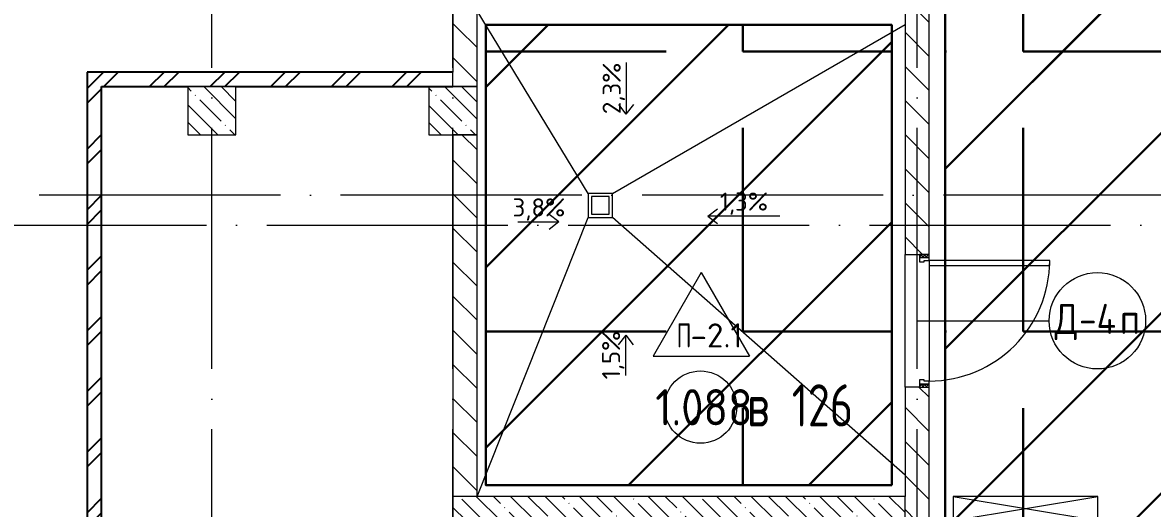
# Model space of a CAD drawing. Header units: millimetres. Extents: x -68946 to 690821, y -552984 to 293768.
# Drawn here: x 145218 to 154590, y 33425 to 37456 of the extents above; entities that cross this region are included whole.
import ezdxf

# ---------------------------------------------------------------- set-up
doc = ezdxf.new("R2010")
doc.units = ezdxf.units.MM
doc.linetypes.add('ADSK_Линия сетки', pattern=[2500, 2000, -250, 0, -250])
doc.linetypes.add('ADSK_Скрыто', pattern=[600, 300, -300])
for name, color, linetype, lineweight in [('0) блоки', 250, 'Continuous', 25), ('1.2) Стяжка 6 вып.', 30, 'Continuous', 30), ('1.2) Тепло-звук изол. + пденка 6 вып.', 200, 'Continuous', 30), ('1.4) Стяжка 6 вып.', 30, 'Continuous', 30), ('A-AREA-____-IDEN', 250, 'Continuous', 9), ('A-DETL-GENF-OTLN', 250, 'Continuous', 5), ('A-DOOR-____-IDEN', 250, 'Continuous', 9), ('A-DOOR-____-MCUT', 250, 'Continuous', 5), ('A-DOOR-____-OTLN', 250, 'Continuous', 5), ('A-DOOR-FRAM-MCUT', 250, 'Continuous', 5), ('A-DOOR-FRAM-OTLN', 250, 'Continuous', 5), ('A-FLOR-____-IDEN', 250, 'Continuous', 9), ('A-FLOR-____-OTLN', 250, 'Continuous', 9), ('A-GLAZ-____-OTLN', 250, 'Continuous', 5), ('A-WALL-____-MCUT', 250, 'Continuous', 13), ('A-WALL-____-PATT', 250, 'Continuous', 13), ('G-____-____-DIMS', 250, 'Continuous', 9), ('G-____-____-SYMB', 250, 'ADSK_Скрыто', 9), ('I-WALL-____-OTLN', 250, 'Continuous', 9), ('P-SANR-FIXT-OTLN', 250, 'Continuous', 9), ('S-COLS-____-MCUT', 250, 'Continuous', 25), ('S-COLS-____-OTLN', 250, 'Continuous', 9), ('S-GRID-____-OTLN', 250, 'Continuous', 9)]:
    doc.layers.add(name, color=color, linetype=linetype, lineweight=lineweight)
doc.styles.add('GOST Common_1', font='', dxfattribs={"width": 0.9, "height": 250})
doc.styles.add('GOST Common_2', font='', dxfattribs={"width": 0.8, "height": 350})
doc.styles.add('ISOCPEUR_1', font='isocpeur.ttf', dxfattribs={"width": 0.9, "height": 250})
doc.styles.add('ISOCPEUR_2', font='isocpeur.ttf', dxfattribs={"height": 160})
doc.styles.add('ISOCPEUR_3', font='isocpeur.ttf', dxfattribs={"height": 250})
doc.styles.get('GOST Common_1').set_extended_font_data('GOST Common')
doc.styles.get('GOST Common_2').set_extended_font_data('GOST Common')
pattern_1 = [(45, (12287.9, -0.0006), (-251.4472, 251.4472), []), (45, (12287.9, 381), (-251.4472, 251.4472), [])]
pattern_2 = [(135, (12287.91, -0.0006), (-141.42136, -141.42136), [])]
pattern_3 = [(135, (12287.91, -0.0006), (-142.5612, -142.5612), []), (135, (12430.48, -0.0006), (-142.5612, -142.5612), [252.016, -50.403, 3.353, -47.05])]
pattern_4 = [(0, (0, 0), (0, 2326.005), [1691.64, -634.365]), (90, (0, 0), (-2326.005, 1e-13), [1691.64, -634.365])]

# ---------------------------------------------------------------- blocks, each defined once
blk = doc.blocks.new('Дверь_СКБ_1Ст - Д-4п_1100x2100h_С_У персонала_ ПУИ-36419935-АР1_Маркировочный план 1 этажа С2и3')
at = {"layer": 'A-DOOR-____-OTLN'}
h = blk.add_hatch(dxfattribs=at)
h.set_pattern_fill('FP_14', color=256, style=0, pattern_type=2)
h.set_pattern_definition([(135, (1751.41, 164.685), (-14.14214, -14.14214), []), (225, (1751.41, 164.685), (14.14214, -14.14214), [])])
h.paths.add_polyline_path([(562.5, 100), (537.5, 100), (537.5, 20), (562.5, 20)])
at = {"layer": 'A-DOOR-FRAM-OTLN'}
h = blk.add_hatch(dxfattribs=at)
h.set_pattern_fill('FP_15', color=256, style=0, pattern_type=2)
h.set_pattern_definition([(45, (-371.384, 164.685), (-14.1421, 14.1421), []), (135, (-371.384, 164.685), (-14.1421, -14.1421), [])])
h.paths.add_polyline_path([(-512.5, 100), (-537.5, 100), (-537.5, 20), (-512.5, 20), (-512.5, 97.5)])
at = {"layer": 'A-DOOR-____-MCUT'}
for p, q in [((-487.5, 1100), (-487.5, 100)), ((-447.5, 1100), (-487.5, 1100)), ((-447.5, 100), (-447.5, 1100)), ((-487.5, 100), (-447.5, 100))]:
    blk.add_line(p, q, dxfattribs=at)
at = {"layer": 'A-DOOR-____-OTLN'}
blk.add_arc((-487.5, 100), 1000, 360, 90, dxfattribs=at)
at = {"layer": 'A-DOOR-FRAM-MCUT'}
for p, q in [((-512.5, 100), (-537.5, 100)), ((-537.5, 100), (-537.5, 20)), ((-487.5, 100), (-512.5, 100)), ((-512.5, 100), (-512.5, 20)), ((-512.5, 20), (-512.5, 100)), ((-487.5, 60), (-487.5, 100)), ((512.5, 100), (512.5, 60)), ((537.5, 100), (512.5, 100)), ((537.5, 20), (537.5, 100)), ((562.5, 100), (537.5, 100)), ((537.5, 100), (537.5, 20)), ((562.5, 20), (562.5, 100)), ((-537.5, 20), (-512.5, 20)), ((-512.5, 20), (-477.5, 20)), ((-477.5, 60), (-487.5, 60)), ((-477.5, 20), (-477.5, 60)), ((512.5, 60), (502.5, 60)), ((502.5, 60), (502.5, 20)), ((502.5, 20), (537.5, 20)), ((537.5, 20), (562.5, 20))]:
    blk.add_line(p, q, dxfattribs=at)
blk = doc.blocks.new('ТП-104 - ТП-104_110-150VSDs-28716108-АР1_Маркировочный план 1 этажа С2и3')
at = {"layer": 'P-SANR-FIXT-OTLN', "lineweight": 5}
for p, q in [((74, 74), (-74, 74)), ((-74, 74), (-74, -74)), ((74, -74), (74, 74)), ((-74, -74), (74, -74))]:
    blk.add_line(p, q, dxfattribs=at)
blk = doc.blocks.new('_Wn_-As_OpeningMEP_wall__Rectangular - _Wn_-As_OpeningMEP_wall__Rectangular-40885080-АР1_Маркировочный план 1 этажа С2и3')
at = {"layer": 'A-DETL-GENF-OTLN', "lineweight": 5}
for p, q in [((600, -100), (-600, 100)), ((600, 100), (-600, -100)), ((-600, 100), (-600, -100)), ((600, 100), (-600, 100)), ((-600, 100), (-600, -100)), ((600, -100), (600, 100)), ((600, -100), (600, 100)), ((-600, -100), (600, -100))]:
    blk.add_line(p, q, dxfattribs=at)
blk = doc.blocks.new('AAR_СКБ_Марка_Помещения_мал - Номер-28977439-АР1_Маркировочный план 1 этажа С2и3')
at = {"layer": 'A-AREA-____-IDEN'}
blk.add_circle((-0.028, 0), 3, dxfattribs=at)
blk = doc.blocks.new('AAR_СКБ_Марка_Перекрытия - Марка пола-17325028-АР1_Маркировочный план 1 этажа С2и3')
at = {"layer": 'A-FLOR-____-IDEN'}
for p, q in [((0, 6.932), (-4.002, 0)), ((0, 6.932), (4.002, 0)), ((-4.002, 0), (4.002, 0))]:
    blk.add_line(p, q, dxfattribs=at)
blk = doc.blocks.new('ADSK_Марка_Дверь - Типоразмер_ADSK_Марка-30565456-АР1_Маркировочный план 1 этажа С2и3')
at = {"layer": 'A-DOOR-____-IDEN'}
blk.add_circle((0, 0), 4, dxfattribs=at)

msp = doc.modelspace()

# ---------------------------------------------------------------- hatches: boundary and pattern name
at = {"layer": '0) блоки'}
h = msp.add_hatch(dxfattribs=at)
h.set_pattern_fill('FP_4', color=256, style=0, pattern_type=2)
h.set_pattern_definition(pattern_1)
h.paths.add_polyline_path([(145752.9138, 28325.001), (145872.9138, 28325.001), (145872.9138, 37045), (145752.9138, 37045), (145752.9138, 29309.8296)])
h = msp.add_hatch(dxfattribs=at)
h.set_pattern_fill('FP_4', color=256, style=0, pattern_type=2)
h.set_pattern_definition(pattern_1)
h.paths.add_polyline_path([(148787.9138, 36925), (148787.8919, 37045), (145872.9138, 37045), (145872.9138, 36925), (148787.8919, 36925)])
at = {"layer": '1.2) Стяжка 6 вып.', "lineweight": 30}
h = msp.add_hatch(dxfattribs=at)
h.set_pattern_fill('ANSI31', color=256, scale=333)
h.paths.add_polyline_path([(152870.3694, 10538.3524), (149137.9138, 10538.3524), (149137.9138, 12663.8674), (152870.3694, 12663.8674), (152870.3694, 24774.898), (149162.9138, 24774.898), (149162.9138, 27269.7346), (152870.3694, 27269.7346), (152870.3694, 45475.2194), (149117.1568, 45475.2194), (149117.1568, 48329.3719), (152870.3694, 48329.3719), (152870.3694, 58477.4991), (157124.6208, 58477.4991), (157124.6208, 337.5006), (152870.3694, 337.5006)])
h = msp.add_hatch(dxfattribs=at)
h.set_pattern_fill('ANSI31', color=256, scale=333)
h.paths.add_polyline_path([(152428.0067, 33618.7128), (149060.1867, 33618.7128), (149060.1867, 37436.4001), (152428.0067, 37436.4001)])
at = {"layer": '1.2) Тепло-звук изол. + пденка 6 вып.', "lineweight": 30}
h = msp.add_hatch(dxfattribs=at)
h.set_pattern_fill('ANGLE', color=256, scale=333)
h.set_pattern_definition(pattern_4)
h.paths.add_polyline_path([(152870.3694, 10538.3524), (149137.9138, 10538.3524), (149137.9138, 12663.8674), (152870.3694, 12663.8674), (152870.3694, 24774.898), (149162.9138, 24774.898), (149162.9138, 27269.7346), (152870.3694, 27269.7346), (152870.3694, 45475.2194), (149117.1568, 45475.2194), (149117.1568, 48329.3719), (152870.3694, 48329.3719), (152870.3694, 58477.4991), (157124.6208, 58477.4991), (157124.6208, 337.5006), (152870.3694, 337.5006)])
h = msp.add_hatch(dxfattribs=at)
h.set_pattern_fill('ANGLE', color=256, scale=333)
h.set_pattern_definition(pattern_4)
h.paths.add_polyline_path([(152428.0067, 33618.7128), (149060.1867, 33618.7128), (149060.1867, 37436.4001), (152428.0067, 37436.4001)])
at = {"layer": '1.4) Стяжка 6 вып.', "lineweight": 30}
h = msp.add_hatch(dxfattribs=at)
h.set_pattern_fill('ANSI32', color=256, scale=333)
h.paths.add_polyline_path([(152870.3694, 10538.3524), (149137.9138, 10538.3524), (149137.9138, 12663.8674), (152870.3694, 12663.8674), (152870.3694, 24774.898), (149162.9138, 24774.898), (149162.9138, 27269.7346), (152870.3694, 27269.7346), (152870.3694, 45475.2194), (149117.1568, 45475.2194), (149117.1568, 48329.3719), (152870.3694, 48329.3719), (152870.3694, 58477.4991), (157124.6208, 58477.4991), (157124.6208, 337.5006), (152870.3694, 337.5006)])
h = msp.add_hatch(dxfattribs=at)
h.set_pattern_fill('ANSI32', color=256, scale=333)
h.paths.add_polyline_path([(152428.0067, 33618.7128), (149060.1867, 33618.7128), (149060.1867, 37436.4001), (152428.0067, 37436.4001)])
at = {"layer": 'A-WALL-____-PATT', "lineweight": 15, "true_color": 0x000000}
h = msp.add_hatch(dxfattribs=at)
h.set_pattern_fill('FP_2', color=18, style=0, pattern_type=2)
h.set_pattern_definition(pattern_2)
h.paths.add_polyline_path([(152537.9138, 33324.9678), (152737.9138, 33324.9678), (152737.9138, 34431.9994), (152537.9138, 34431.9994), (152537.9138, 33384.9994)])
h.paths.add_polyline_path([(152657.9138, 35531.9994), (152737.9138, 35531.9994), (152737.9138, 38359.999), (152537.9138, 38359.999), (152537.9138, 35531.9994)])
h.paths.add_polyline_path([(152537.9138, 39459.999), (152737.9138, 39459.999), (152737.9138, 45324.9684), (152537.9138, 45324.9673), (152537.9138, 39489.999)])
h = msp.add_hatch(dxfattribs=at)
h.set_pattern_fill('FP_2', color=18, style=0, pattern_type=2)
h.set_pattern_definition(pattern_2)
h.paths.add_polyline_path([(148987.9138, 37404.9996), (148987.9138, 37555.1509), (148787.9138, 37555.1509), (148787.9138, 37404.9996)])
h = msp.add_hatch(dxfattribs=at)
h.set_pattern_fill('FP_2', color=18, style=0, pattern_type=2)
h.set_pattern_definition(pattern_2)
h.paths.add_polyline_path([(148987.9138, 33524.9678), (148987.9138, 36525), (148787.9138, 36525), (148787.9138, 33524.9678)])
h.paths.add_polyline_path([(148787.9138, 36925), (148987.9138, 36925), (148987.9138, 37404.9996), (148787.9138, 37404.9996), (148787.9138, 37045)])
h = msp.add_hatch(dxfattribs=at)
h.set_pattern_fill('FP_1', color=18, style=0, pattern_type=2)
h.set_pattern_definition(pattern_3)
h.paths.add_polyline_path([(150881.5625, 33324.9678), (152537.9138, 33324.9678), (152537.9138, 33524.9678), (148787.9138, 33524.9678), (148787.9138, 33324.9678), (150842.1404, 33324.9678)])
at = {"layer": 'S-COLS-____-OTLN', "lineweight": 5, "true_color": 0x000000}
h = msp.add_hatch(dxfattribs=at)
h.set_pattern_fill('FP_1', color=18, style=0, pattern_type=2)
h.set_pattern_definition(pattern_3)
h.paths.add_polyline_path([(146587.8919, 36525), (146987.8919, 36525), (146987.8919, 36925), (146587.8919, 36925), (146587.8919, 36898.3337)])
h = msp.add_hatch(dxfattribs=at)
h.set_pattern_fill('FP_1', color=18, style=0, pattern_type=2)
h.set_pattern_definition(pattern_3)
h.paths.add_polyline_path([(148787.8919, 36525), (148987.8919, 36525), (148987.8919, 36925), (148587.8919, 36925), (148587.8919, 36525)])

# ---------------------------------------------------------------- linework, layer by layer
at = {"layer": '0) блоки'}
for p, q in [((145752.9138, 37045), (145752.9138, 28325.001)), ((148787.9138, 37045), (145752.9138, 37045)), ((145872.9138, 28325.001), (145872.9138, 36925)), ((145872.9138, 36925), (146587.8919, 36925)), ((146987.8919, 36925), (148787.9138, 36925))]:
    msp.add_line(p, q, dxfattribs=at)
at = {"layer": '1.2) Стяжка 6 вып.', "lineweight": 30}
for points in [[(152870.3694, 45475.2194), (149117.1568, 45475.2194), (149117.1568, 48329.3719), (152870.3694, 48329.3719), (152870.3694, 58477.4991), (157124.6208, 58477.4991), (157124.6208, 337.5006), (152870.3694, 337.5006), (152870.3694, 10538.3524), (149137.9138, 10538.3524), (149137.9138, 12663.8674), (152870.3694, 12663.8674), (152870.3694, 24774.898), (149162.9138, 24774.898), (149162.9138, 27269.7346), (152870.3694, 27269.7346)], [(152428.0067, 33618.7128), (149060.1867, 33618.7128), (149060.1867, 37436.4001), (152428.0067, 37436.4001)]]:
    msp.add_lwpolyline(points, close=True, dxfattribs=at)
at = {"layer": 'A-DOOR-____-IDEN', "color": 18, "true_color": 0x000000}
msp.add_line((152637.9138, 34981.9994), (153733.7226, 34981.9994), dxfattribs=at)
at = {"layer": 'A-FLOR-____-OTLN', "color": 18, "true_color": 0x000000}
for p, q in [((149910.4493, 36039.3413), (148987.9138, 37555.1509)), ((150110.4493, 36039.3413), (152537.9138, 37439.769)), ((148987.9138, 33524.9678), (149910.4493, 35839.3413)), ((152537.9138, 33701.1357), (150110.4493, 35839.3413))]:
    msp.add_line(p, q, dxfattribs=at)
at = {"layer": 'A-FLOR-____-OTLN', "color": 18, "lineweight": 5, "true_color": 0x000000}
for p, q in [((149910.4493, 36039.3413), (149910.4493, 35839.3413)), ((150110.4493, 36039.3413), (149910.4493, 36039.3413)), ((150110.4493, 35839.3413), (150110.4493, 36039.3413)), ((149910.4493, 35839.3413), (150110.4493, 35839.3413)), ((152737.9138, 35441.9994), (152737.9138, 34481.9994))]:
    msp.add_line(p, q, dxfattribs=at)
at = {"layer": 'A-WALL-____-MCUT', "color": 18, "lineweight": 15, "true_color": 0x000000}
for p, q in [((152537.9138, 38329.999), (152537.9138, 35531.9994)), ((152737.9138, 35531.9994), (152737.9138, 38329.999)), ((148787.9138, 37555.1509), (148787.9138, 37045)), ((148987.9138, 36925), (148987.9138, 37555.1509)), ((148787.9138, 36925), (148787.9138, 37045)), ((146587.8919, 36925), (146987.8919, 36925)), ((148787.9138, 36925), (148987.9138, 36925)), ((148787.9138, 36525), (148787.9138, 33524.9678)), ((148987.9138, 36525), (148787.9138, 36525)), ((148987.9138, 33524.9678), (148987.9138, 36525)), ((152537.9138, 35531.9994), (152657.9138, 35531.9994)), ((152657.9138, 34431.9994), (152537.9138, 34431.9994)), ((152537.9138, 34431.9994), (152537.9138, 33524.9678)), ((152737.9138, 33154.9678), (152737.9138, 34431.9994)), ((152537.9138, 33524.9678), (148787.9138, 33524.9678)), ((148787.9138, 33524.9678), (148787.9138, 33324.9678)), ((152537.9138, 33324.9678), (152537.9138, 33524.9678))]:
    msp.add_line(p, q, dxfattribs=at)
at = {"layer": 'G-____-____-DIMS', "color": 18, "true_color": 0x000000}
for p, q in [((150225.6705, 37124.7881), (150225.6705, 36696.7244)), ((150225.6705, 36696.7244), (150164.2844, 36776.7244)), ((150225.6705, 36696.7244), (150287.0567, 36776.7244)), ((150901.8166, 35850.3257), (150981.8166, 35911.7118)), ((149666.2691, 35801.6821), (149586.2691, 35863.0682)), ((150901.8166, 35850.3257), (150981.8166, 35788.9395)), ((151500.133, 35850.3257), (150901.8166, 35850.3257)), ((149325.7638, 35801.6821), (149666.2691, 35801.6821)), ((149666.2691, 35801.6821), (149586.2691, 35740.2959)), ((150220.8062, 34862.8605), (150159.42, 34782.8605)), ((150220.8062, 34862.8605), (150282.1923, 34782.8605)), ((150220.8062, 34527.2196), (150220.8062, 34862.8605))]:
    msp.add_line(p, q, dxfattribs=at)
at = {"layer": 'I-WALL-____-OTLN', "color": 18, "lineweight": 15, "true_color": 0x000000}
msp.add_line((152537.9138, 34431.9994), (152537.9138, 35531.9994), dxfattribs=at)
at = {"layer": 'S-COLS-____-MCUT', "color": 18, "lineweight": 5, "true_color": 0x000000}
for p, q in [((146587.8919, 36925), (146587.8919, 36525)), ((146987.8919, 36525), (146987.8919, 36925)), ((148787.9138, 36925), (148587.8919, 36925)), ((148587.8919, 36925), (148587.8919, 36525)), ((148987.8919, 36525), (148987.8919, 36925)), ((146587.8919, 36525), (146987.8919, 36525)), ((148587.8919, 36525), (148787.9138, 36525))]:
    msp.add_line(p, q, dxfattribs=at)
at = {"layer": 'S-COLS-____-OTLN', "color": 18, "lineweight": 5, "true_color": 0x000000}
for p, q in [((146987.8919, 36925), (146587.8919, 36925)), ((148987.8919, 36925), (148787.9138, 36925)), ((148787.9138, 36525), (148987.8919, 36525))]:
    msp.add_line(p, q, dxfattribs=at)
at = {"layer": 'S-GRID-____-OTLN', "color": 18, "linetype": 'ADSK_Линия сетки', "true_color": 0x000000}
for p, q in [((146787.9138, -2919.5356), (146787.9138, 61063.6538)), ((148787.9138, -2919.5356), (148787.9138, 61063.6538)), ((152637.9138, -2919.5356), (152637.9138, 61063.6538)), ((167356.8279, 36025), (111607.9138, 36025)), ((77240.3519, 35775), (168626.8279, 35775))]:
    msp.add_line(p, q, dxfattribs=at)

# ---------------------------------------------------------------- block references
at = {"layer": 'A-AREA-____-IDEN', "color": 18, "true_color": 0x000000, "xscale": 99.99999999999993, "yscale": 99.99999999999993, "zscale": 99.99999999999993}
msp.add_blockref('AAR_СКБ_Марка_Помещения_мал - Номер-28977439-АР1_Маркировочный план 1 этажа С2и3', (150844.4244, 34265.7017), dxfattribs=at)
at = {"layer": 'A-DOOR-____-IDEN', "color": 18, "true_color": 0x000000, "xscale": 99.99999999999993, "yscale": 99.99999999999993, "zscale": 99.99999999999993}
msp.add_blockref('ADSK_Марка_Дверь - Типоразмер_ADSK_Марка-30565456-АР1_Маркировочный план 1 этажа С2и3', (154133.7226, 34981.9994), dxfattribs=at)
at = {"layer": 'A-DOOR-____-OTLN', "color": 18, "true_color": 0x000000, "rotation": 269.9999999999999}
msp.add_blockref('Дверь_СКБ_1Ст - Д-4п_1100x2100h_С_У персонала_ ПУИ-36419935-АР1_Маркировочный план 1 этажа С2и3', (152637.9138, 34994.4994), dxfattribs=at)
at = {"layer": 'A-FLOR-____-IDEN', "color": 18, "true_color": 0x000000, "xscale": 99.99999999999993, "yscale": 99.99999999999993, "zscale": 99.99999999999993}
msp.add_blockref('AAR_СКБ_Марка_Перекрытия - Марка пола-17325028-АР1_Маркировочный план 1 этажа С2и3', (150848.3138, 34688.8305), dxfattribs=at)
at = {"layer": 'A-GLAZ-____-OTLN', "color": 18, "true_color": 0x000000, "rotation": 180}
msp.add_blockref('_Wn_-As_OpeningMEP_wall__Rectangular - _Wn_-As_OpeningMEP_wall__Rectangular-40885080-АР1_Маркировочный план 1 этажа С2и3', (153536.7321, 33424.9678), dxfattribs=at)
at = {"layer": 'P-SANR-FIXT-OTLN', "color": 18, "lineweight": 5, "true_color": 0x000000}
msp.add_blockref('ТП-104 - ТП-104_110-150VSDs-28716108-АР1_Маркировочный план 1 этажа С2и3', (150010.4493, 35939.3413), dxfattribs=at)

# ---------------------------------------------------------------- texts
at = {"layer": 'A-AREA-____-IDEN', "color": 18, "true_color": 0x000000, "insert": (150466.0852, 34414.3615), "char_height": 300, "width": 609.2825, "attachment_point": 1, "style": 'ISOCPEUR_1'}
msp.add_mtext('1.088', dxfattribs=at)
at = {"layer": 'A-DOOR-____-IDEN', "color": 18, "true_color": 0x000000, "char_height": 250, "attachment_point": 1, "style": 'GOST Common_1'}
for s, insert, width in [('\\fGOST Common|b0|i0|c204|p34|;\\W.9;Д', (153779.1152, 35122.45), 245.316375), ('-4', (153981.5215, 35122.45), 411.265687), ('\\fGOST Common|b0|i0|c204|p34|;\\W.9;п', (154320.8496, 35122.45), 194.810062)]:
    msp.add_mtext(s, dxfattribs=dict(at, insert=insert, width=width))
at = {"layer": 'A-FLOR-____-IDEN', "color": 18, "true_color": 0x000000, "char_height": 200, "attachment_point": 1, "style": 'ISOCPEUR_2'}
for s, insert, width in [('\\fISOCPEUR|b0|i0|c204|p34|;\\W.7;П', (150643.0789, 34960.2163), 140.295312), ('-2.1', (150758.8341, 34960.2163), 381.60325)]:
    msp.add_mtext(s, dxfattribs=dict(at, insert=insert, width=width))
at = {"layer": 'G-____-____-DIMS', "color": 18, "true_color": 0x000000, "char_height": 150, "attachment_point": 1, "rotation": 90, "line_spacing_factor": 1.149209, "style": 'ISOCPEUR_3'}
for s, insert, width in [('2,3%', (150029.7022, 36697.1183), 512.730909), ('1,5%', (150024.8378, 34496.3419), 476.8756)]:
    msp.add_mtext(s, dxfattribs=dict(at, insert=insert, width=width))
at = {"layer": 'G-____-____-DIMS', "color": 18, "true_color": 0x000000, "char_height": 150, "attachment_point": 1, "line_spacing_factor": 1.149209, "style": 'ISOCPEUR_3'}
for s, insert, width in [('3,8%', (149282.3786, 35997.6504), 512.730909), ('1,3%', (151002.2766, 36046.294), 476.8756)]:
    msp.add_mtext(s, dxfattribs=dict(at, insert=insert, width=width))
at = {"layer": 'G-____-____-SYMB', "linetype": 'Continuous', "char_height": 350, "attachment_point": 1, "style": 'GOST Common_2'}
for s, insert, width in [(' 126', (151428.0382, 34454.7304), 769.62), ('\\fGOST Common|b0|i0|c204|p34|;\\W.8;в', (151226.9549, 34454.7304), 243.713)]:
    msp.add_mtext(s, dxfattribs=dict(at, insert=insert, width=width))

doc.saveas('drawing.dxf')
